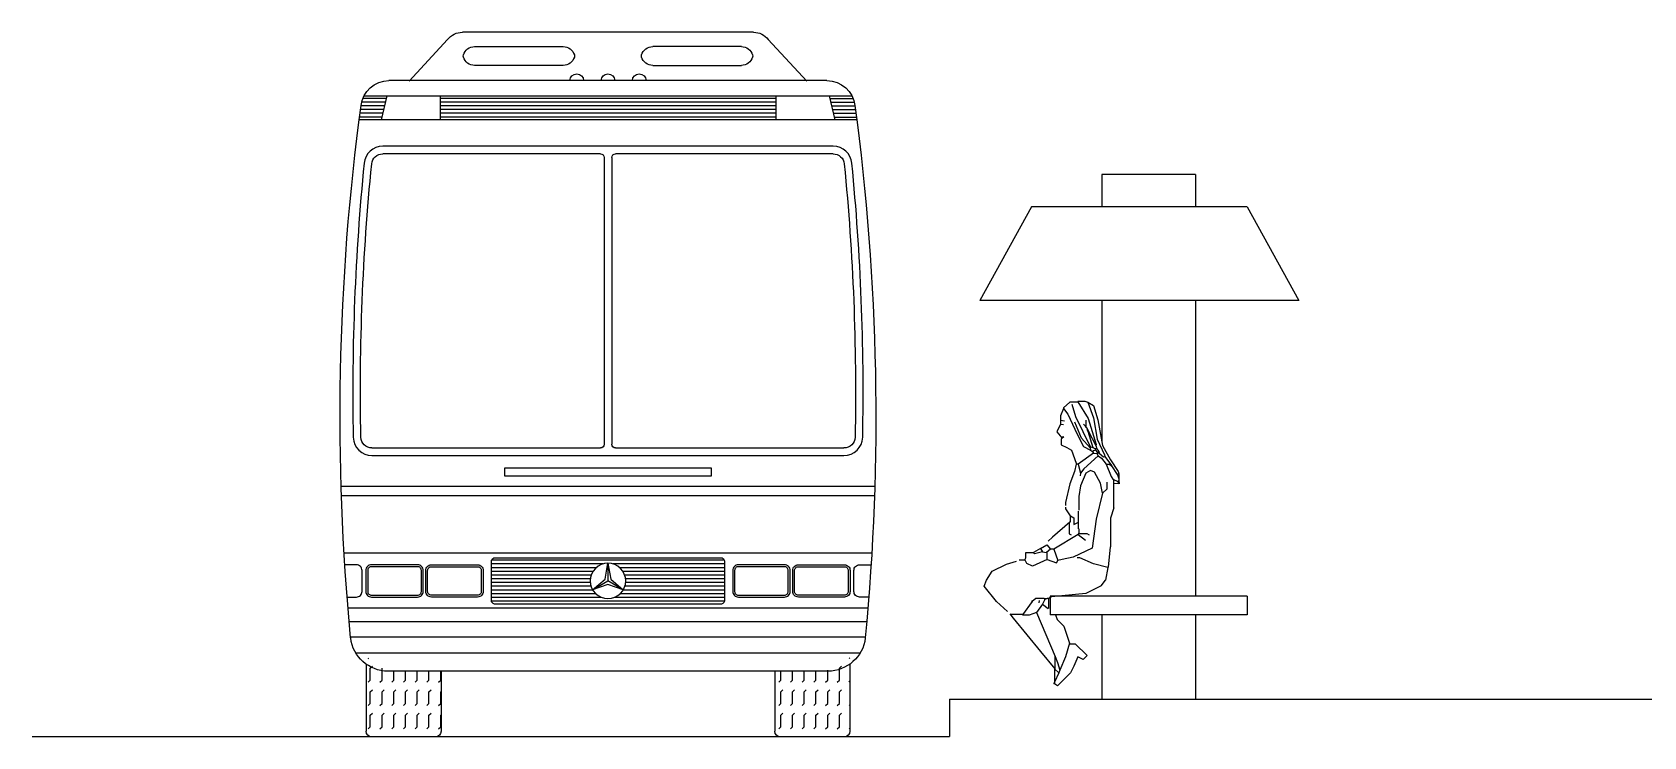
# Model space of a CAD drawing. Header units: metres. Extents: x -28 to 260, y 30 to 125.
# Drawn here: x 181.73 to 190.32, y 112.21 to 115.97 of the extents above; entities that cross this region are included whole.
import ezdxf

# ---------------------------------------------------------------- set-up
doc = ezdxf.new("R2010")
doc.units = ezdxf.units.M
doc.header["$LTSCALE"] = 0.01
doc.header["$MEASUREMENT"] = 0
for name, color, linetype in [('0.18', 1, 'Continuous'), ('AUTOS', 1, 'Continuous'), ('tierra', 9, 'Continuous')]:
    doc.layers.add(name, color=color, linetype=linetype)

# ---------------------------------------------------------------- blocks, each defined once
blk = doc.blocks.new('*X16')
at = {"color": 0}
for p, q in [((-0.3015, -0.011), (-0.3061, -0.0064)), ((-0.25, -0.0625), (-0.261, -0.0515)), ((-0.25, -0.125), (-0.25, -0.0625)), ((-0.1875, -0.125), (-0.1875, -0.0719)), ((-0.125, -0.125), (-0.125, -0.0778)), ((-0.0625, -0.125), (-0.0625, -0.0778)), ((0, -0.125), (0, -0.0778)), ((0.0625, -0.125), (0.0625, -0.0778)), ((-0.3015, -0.136), (-0.3061, -0.1314)), ((-0.239, -0.136), (-0.25, -0.125)), ((-0.1765, -0.136), (-0.1875, -0.125)), ((-0.114, -0.136), (-0.125, -0.125)), ((-0.0515, -0.136), (-0.0625, -0.125)), ((0.011, -0.136), (0, -0.125)), ((0.0735, -0.136), (0.0625, -0.125)), ((-0.3015, -0.261), (-0.3061, -0.2564)), ((-0.25, -0.1875), (-0.261, -0.1765)), ((-0.25, -0.25), (-0.25, -0.1875)), ((-0.239, -0.261), (-0.25, -0.25)), ((-0.1875, -0.1875), (-0.1985, -0.1765)), ((-0.1875, -0.25), (-0.1875, -0.1875)), ((-0.1765, -0.261), (-0.1875, -0.25)), ((-0.125, -0.1875), (-0.136, -0.1765)), ((-0.125, -0.25), (-0.125, -0.1875)), ((-0.114, -0.261), (-0.125, -0.25)), ((-0.0625, -0.1875), (-0.0735, -0.1765)), ((-0.0625, -0.25), (-0.0625, -0.1875)), ((-0.0515, -0.261), (-0.0625, -0.25)), ((0, -0.1875), (-0.011, -0.1765)), ((0, -0.25), (0, -0.1875)), ((0.011, -0.261), (0, -0.25)), ((0.0625, -0.1875), (0.0515, -0.1765)), ((0.0625, -0.25), (0.0625, -0.1875)), ((0.0735, -0.261), (0.0625, -0.25)), ((-0.25, -0.3125), (-0.261, -0.3015)), ((-0.25, -0.375), (-0.25, -0.3125)), ((-0.1875, -0.3125), (-0.1985, -0.3015)), ((-0.1875, -0.375), (-0.1875, -0.3125)), ((-0.125, -0.3125), (-0.136, -0.3015)), ((-0.125, -0.375), (-0.125, -0.3125)), ((-0.0625, -0.3125), (-0.0735, -0.3015)), ((-0.0625, -0.375), (-0.0625, -0.3125)), ((0, -0.3125), (-0.011, -0.3015)), ((0, -0.375), (0, -0.3125)), ((0.0625, -0.3125), (0.0515, -0.3015)), ((0.0625, -0.375), (0.0625, -0.3125)), ((-0.3015, -0.386), (-0.3061, -0.3814)), ((-0.2597, -0.4278), (-0.261, -0.4265)), ((-0.239, -0.386), (-0.25, -0.375)), ((-0.1972, -0.4278), (-0.1985, -0.4265)), ((-0.1765, -0.386), (-0.1875, -0.375)), ((-0.1347, -0.4278), (-0.136, -0.4265)), ((-0.114, -0.386), (-0.125, -0.375)), ((-0.0722, -0.4278), (-0.0735, -0.4265)), ((-0.0515, -0.386), (-0.0625, -0.375)), ((-0.0097, -0.4278), (-0.011, -0.4265)), ((0.011, -0.386), (0, -0.375)), ((0.0528, -0.4278), (0.0515, -0.4265)), ((0.0735, -0.386), (0.0625, -0.375))]:
    blk.add_line(p, q, dxfattribs=at)
blk = doc.blocks.new('*X17')
at = {"color": 0}
for p, q in [((1.875, -0.125), (1.875, -0.0778)), ((1.9375, -0.125), (1.9375, -0.0778)), ((2, -0.125), (2, -0.0778)), ((2.0625, -0.125), (2.0625, -0.0778)), ((2.125, -0.125), (2.125, -0.0769)), ((2.1875, -0.0625), (2.1861, -0.0611)), ((2.1875, -0.125), (2.1875, -0.0625)), ((2.25, -0.0625), (2.239, -0.0515)), ((2.25, -0.125), (2.25, -0.0625)), ((2.261, -0.011), (2.2579, -0.0079)), ((1.886, -0.136), (1.875, -0.125)), ((1.9485, -0.136), (1.9375, -0.125)), ((2.011, -0.136), (2, -0.125)), ((2.0735, -0.136), (2.0625, -0.125)), ((2.136, -0.136), (2.125, -0.125)), ((2.1985, -0.136), (2.1875, -0.125)), ((2.261, -0.136), (2.25, -0.125)), ((1.875, -0.1875), (1.8729, -0.1854)), ((1.875, -0.25), (1.875, -0.1875)), ((1.886, -0.261), (1.875, -0.25)), ((1.9375, -0.1875), (1.9265, -0.1765)), ((1.9375, -0.25), (1.9375, -0.1875)), ((1.9485, -0.261), (1.9375, -0.25)), ((2, -0.1875), (1.989, -0.1765)), ((2, -0.25), (2, -0.1875)), ((2.011, -0.261), (2, -0.25)), ((2.0625, -0.1875), (2.0515, -0.1765)), ((2.0625, -0.25), (2.0625, -0.1875)), ((2.0735, -0.261), (2.0625, -0.25)), ((2.125, -0.1875), (2.114, -0.1765)), ((2.125, -0.25), (2.125, -0.1875)), ((2.136, -0.261), (2.125, -0.25)), ((2.1875, -0.1875), (2.1765, -0.1765)), ((2.1875, -0.25), (2.1875, -0.1875)), ((2.1985, -0.261), (2.1875, -0.25)), ((2.25, -0.1875), (2.239, -0.1765)), ((2.25, -0.25), (2.25, -0.1875)), ((2.261, -0.261), (2.25, -0.25)), ((1.875, -0.3125), (1.8729, -0.3104)), ((1.875, -0.375), (1.875, -0.3125)), ((1.9375, -0.3125), (1.9265, -0.3015)), ((1.9375, -0.375), (1.9375, -0.3125)), ((2, -0.3125), (1.989, -0.3015)), ((2, -0.375), (2, -0.3125)), ((2.0625, -0.3125), (2.0515, -0.3015)), ((2.0625, -0.375), (2.0625, -0.3125)), ((2.125, -0.3125), (2.114, -0.3015)), ((2.125, -0.375), (2.125, -0.3125)), ((2.1875, -0.3125), (2.1765, -0.3015)), ((2.1875, -0.375), (2.1875, -0.3125)), ((2.25, -0.3125), (2.239, -0.3015)), ((2.25, -0.375), (2.25, -0.3125)), ((1.886, -0.386), (1.875, -0.375)), ((1.9278, -0.4278), (1.9265, -0.4265)), ((1.9485, -0.386), (1.9375, -0.375)), ((1.9903, -0.4278), (1.989, -0.4265)), ((2.011, -0.386), (2, -0.375)), ((2.0528, -0.4278), (2.0515, -0.4265)), ((2.0735, -0.386), (2.0625, -0.375)), ((2.1153, -0.4278), (2.114, -0.4265)), ((2.136, -0.386), (2.125, -0.375)), ((2.1778, -0.4278), (2.1765, -0.4265)), ((2.1985, -0.386), (2.1875, -0.375)), ((2.2403, -0.4278), (2.239, -0.4265)), ((2.261, -0.386), (2.25, -0.375))]:
    blk.add_line(p, q, dxfattribs=at)
blk = doc.blocks.new('CAR19')
at = {"layer": 'AUTOS'}
for p, q in [((-1.035, 3.4971), (-0.8295, 3.7191)), ((-0.7507, 3.7576), (0.8007, 3.7576)), ((1.0851, 3.4971), (0.8796, 3.7191)), ((-0.6858, 3.6809), (-0.2138, 3.6809)), ((0.7359, 3.6809), (0.2639, 3.6809)), ((-0.2138, 3.5805), (-0.6858, 3.5805)), ((0.2639, 3.5805), (0.7359, 3.5805)), ((-1.1422, 3.4993), (1.1922, 3.4993)), ((-1.1664, 3.3647), (-1.2914, 3.3647)), ((-1.1617, 3.3845), (-1.288, 3.3845)), ((-1.1571, 3.4044), (-1.2817, 3.4044)), ((1.3251, 3.419), (-1.275, 3.419)), ((-1.1536, 3.419), (-1.1838, 3.2907)), ((-0.8693, 3.419), (-0.8693, 3.2907)), ((-0.8693, 3.4044), (0.9194, 3.4044)), ((-0.8693, 3.3845), (0.9194, 3.3845)), ((-0.8693, 3.3647), (0.9194, 3.3647)), ((0.9194, 3.419), (0.9194, 3.2907)), ((1.2037, 3.419), (1.2339, 3.2907)), ((1.2071, 3.4044), (1.3318, 3.4044)), ((1.2118, 3.3845), (1.338, 3.3845)), ((1.2165, 3.3647), (1.3415, 3.3647)), ((-1.3011, 3.2907), (1.3512, 3.2907)), ((-1.1804, 3.3051), (-1.2993, 3.3051)), ((-1.1758, 3.325), (-1.2967, 3.325)), ((-1.1711, 3.3448), (-1.2941, 3.3448)), ((-0.8693, 3.3448), (0.9194, 3.3448)), ((-0.8693, 3.325), (0.9194, 3.325)), ((-0.8693, 3.3051), (0.9194, 3.3051)), ((1.2212, 3.3448), (1.3442, 3.3448)), ((1.2258, 3.325), (1.3468, 3.325)), ((1.2305, 3.3051), (1.3494, 3.3051)), ((-1.1752, 3.1087), (-0.015, 3.1087)), ((0.065, 3.1087), (1.2253, 3.1087)), ((0.005, 3.0887), (0.005, 1.56)), ((0.045, 3.0887), (0.045, 1.56)), ((-0.015, 1.54), (-1.2326, 1.54)), ((1.2827, 1.54), (0.065, 1.54)), ((-1.3967, 1.3338), (1.4468, 1.3338)), ((-1.3951, 1.2838), (1.4452, 1.2838)), ((-1.381, 0.9782), (1.4311, 0.9782)), ((-0.5981, 0.9213), (-0.0018, 0.9213)), ((-0.5981, 0.9014), (-0.0376, 0.9014)), ((-0.5981, 0.8815), (-0.0546, 0.8815)), ((-0.5981, 0.8617), (-0.0642, 0.8617)), ((-0.5963, 0.9411), (0.6464, 0.9411)), ((0.025, 0.9252), (0.025, 0.8307)), ((0.0519, 0.9213), (0.6482, 0.9213)), ((0.0877, 0.9014), (0.6482, 0.9014)), ((0.1047, 0.8815), (0.6482, 0.8815)), ((0.1143, 0.8617), (0.6482, 0.8617)), ((-0.5981, 0.8418), (-0.0688, 0.8418)), ((-0.5981, 0.8219), (-0.069, 0.8219)), ((-0.5981, 0.8021), (-0.065, 0.8021)), ((-0.5981, 0.7822), (-0.0561, 0.7822)), ((-0.0568, 0.7834), (0.025, 0.8307)), ((0.1069, 0.7834), (0.025, 0.8307)), ((0.1061, 0.7822), (0.6482, 0.7822)), ((0.1151, 0.8021), (0.6482, 0.8021)), ((0.1189, 0.8418), (0.6482, 0.8418)), ((0.1191, 0.8219), (0.6482, 0.8219)), ((-0.5981, 0.7623), (-0.0402, 0.7623)), ((-0.5981, 0.7425), (-0.0088, 0.7425)), ((-0.5971, 0.7226), (0.6472, 0.7226)), ((0.0589, 0.7425), (0.6482, 0.7425)), ((0.0903, 0.7623), (0.6482, 0.7623)), ((-1.3604, 0.6863), (1.4105, 0.6863)), ((-1.3541, 0.6124), (1.4042, 0.6124)), ((-1.3466, 0.5299), (1.3967, 0.5299)), ((-1.3188, 0.446), (1.3689, 0.446)), ((-1.2644, 0.387), (-1.2644, 0.0293)), ((-1.1476, 0.3493), (1.1976, 0.3493)), ((-0.8644, 0.3493), (-0.8644, 0.0293)), ((0.9145, 0.3493), (0.9145, 0.0293)), ((1.3145, 0.387), (1.3145, 0.0293)), ((-1.2344, -0.0007), (-0.8944, -0.0007)), ((0.9445, -0.0007), (1.2845, -0.0007))]:
    blk.add_line(p, q, dxfattribs=at)
for points in [[(1.3248, 3.0585, -0.02959), (1.3826, 1.5967, -0.406473), (1.2827, 1.4993), (-1.2326, 1.4993, -0.406473), (-1.3325, 1.5967, -0.02959), (-1.2748, 3.0585, -0.387559), (-1.1752, 3.1493), (1.2253, 3.1493, -0.387559)], [(-0.5781, 0.9528), (0.6282, 0.9528, -0.414214), (0.6482, 0.9328), (0.6482, 0.729, -0.414214), (0.6282, 0.709), (-0.5781, 0.709, -0.414214), (-0.5981, 0.729), (-0.5981, 0.9328, -0.414214)], [(-1.2355, 0.7447), (-0.9896, 0.7447, 0.414214), (-0.9596, 0.7747), (-0.9596, 0.8867, 0.414214), (-0.9896, 0.9167), (-1.2355, 0.9167, 0.414214), (-1.2655, 0.8867), (-1.2655, 0.7747, 0.414214)], [(-1.2355, 0.7547), (-0.9896, 0.7547, 0.414214), (-0.9696, 0.7747), (-0.9696, 0.8867, 0.414214), (-0.9896, 0.9067), (-1.2355, 0.9067, 0.414214), (-1.2555, 0.8867), (-1.2555, 0.7747, 0.414214)], [(-0.6699, 0.7447), (-0.9159, 0.7447, -0.414214), (-0.9459, 0.7747), (-0.9459, 0.8867, -0.414214), (-0.9159, 0.9167), (-0.6699, 0.9167, -0.414214), (-0.6399, 0.8867), (-0.6399, 0.7747, -0.414214)], [(-0.6699, 0.7547), (-0.9159, 0.7547, -0.414214), (-0.9359, 0.7747), (-0.9359, 0.8867, -0.414214), (-0.9159, 0.9067), (-0.6699, 0.9067, -0.414214), (-0.6499, 0.8867), (-0.6499, 0.7747, -0.414214)], [(0.72, 0.7447), (0.966, 0.7447, 0.414214), (0.996, 0.7747), (0.996, 0.8867, 0.414214), (0.966, 0.9167), (0.72, 0.9167, 0.414214), (0.69, 0.8867), (0.69, 0.7747, 0.414214)], [(0.72, 0.7547), (0.966, 0.7547, 0.414214), (0.986, 0.7747), (0.986, 0.8867, 0.414214), (0.966, 0.9067), (0.72, 0.9067, 0.414214), (0.7, 0.8867), (0.7, 0.7747, 0.414214)], [(1.2856, 0.7447), (1.0397, 0.7447, -0.414214), (1.0097, 0.7747), (1.0097, 0.8867, -0.414214), (1.0397, 0.9167), (1.2856, 0.9167, -0.414214), (1.3156, 0.8867), (1.3156, 0.7747, -0.414214)], [(1.2856, 0.7547), (1.0397, 0.7547, -0.414214), (1.0197, 0.7747), (1.0197, 0.8867, -0.414214), (1.0397, 0.9067), (1.2856, 0.9067, -0.414214), (1.3056, 0.8867), (1.3056, 0.7747, -0.414214)]]:
    blk.add_lwpolyline(points, format="xyb", close=True, dxfattribs=at)
blk.add_lwpolyline([(-0.5272, 1.4316), (0.5773, 1.4316), (0.5773, 1.3909), (-0.5272, 1.3909)], close=True, dxfattribs=at)
for points in [[(-1.3651, 0.7447), (-1.3157, 0.7447, 0.414214), (-1.2857, 0.7747), (-1.2857, 0.8867, 0.414214), (-1.3157, 0.9167), (-1.3772, 0.9167, 0.414214)], [(1.4152, 0.7447), (1.3658, 0.7447, -0.414214), (1.3358, 0.7747), (1.3358, 0.8867, -0.414214), (1.3658, 0.9167), (1.4273, 0.9167, -0.414214)]]:
    blk.add_lwpolyline(points, format="xyb", dxfattribs=at)
blk.add_lwpolyline([(0.025, 0.9252), (0.0093, 0.8398), (-0.0568, 0.7834), (0.025, 0.8125), (0.1069, 0.7834), (0.0408, 0.8398), (0.025, 0.9252)], dxfattribs=at)
blk.add_circle((0.025, 0.8307), 0.0945, dxfattribs=at)
for centre, radius, start, end in [((-0.7507, 3.6576), 0.1, 90, 142.07103), ((0.8007, 3.6576), 0.1, 37.92897, 90), ((-0.7263, 3.6307), 0.02, 163.34179, 196.65821), ((-0.6858, 3.6186), 0.0623, 90, 163.34179), ((-0.6858, 3.6428), 0.0623, 196.65821, 270), ((-0.2138, 3.6186), 0.0623, 16.65821, 90), ((-0.2138, 3.6428), 0.0623, 270, 343.34179), ((-0.1733, 3.6307), 0.02, 343.34179, 16.65821), ((0.2234, 3.6307), 0.02, 163.34179, 196.65821), ((0.2639, 3.6186), 0.0623, 90, 163.34179), ((0.2639, 3.6428), 0.0623, 196.65821, 270), ((0.7359, 3.6186), 0.0623, 16.65821, 90), ((0.7359, 3.6428), 0.0623, 270, 343.34179), ((0.7764, 3.6307), 0.02, 343.34179, 16.65821), ((-0.1414, 3.4993), 0.0364, 0, 180), ((0.025, 3.4993), 0.0364, 0, 180), ((0.1915, 3.4993), 0.0364, 0, 180), ((-1.1422, 3.3493), 0.15, 90, 173.34883), ((1.1922, 3.3493), 0.15, 6.65117, 90), ((11.0555, 1.7064), 12.4578, 172.3414, 185.43321), ((-11.0054, 1.7064), 12.4578, 354.56679, 7.6586), ((-1.1752, 3.0493), 0.0593, 90, 174.7372), ((-0.015, 3.0887), 0.02, 0, 90), ((0.065, 3.0887), 0.02, 90, 180), ((1.2253, 3.0493), 0.0593, 5.2628, 90), ((11.0362, 1.8398), 12.3305, 174.34531, 181.12484), ((-10.9861, 1.8398), 12.3305, 358.87516, 5.65469), ((-1.2326, 1.5993), 0.0593, 181.51841, 270), ((-0.015, 1.56), 0.02, 270, 0), ((0.065, 1.56), 0.02, 180, 270), ((1.2827, 1.5993), 0.0593, 270, 358.48159), ((-1.1476, 0.5493), 0.2, 186.44309, 270), ((1.1976, 0.5493), 0.2, 270, 353.55691), ((-1.2344, 0.0293), 0.03, 180, 270), ((-0.8944, 0.0293), 0.03, 270, 0), ((0.9445, 0.0293), 0.03, 180, 270), ((1.2845, 0.0293), 0.03, 270, 0)]:
    blk.add_arc(centre, radius, start, end, dxfattribs=at)
for name in ['*X16', '*X17']:
    blk.add_blockref(name, (-0.9584, 0.4271), dxfattribs=at)

msp = doc.modelspace()

# ---------------------------------------------------------------- linework, layer by layer
msp.add_line((187.423, 113.0196), (187.4459, 113.0501))
for points in [[(187.2987, 113.9986), (187.2556, 113.9986), (187.2227, 113.9682), (187.2227, 113.9657)], [(187.3672, 113.7602), (187.2886, 113.92), (187.2683, 113.986)], [(187.2987, 114.0037), (187.3368, 114.0037), (187.352, 113.9986)], [(187.2987, 114.0012), (187.3545, 113.9124), (187.3977, 113.7729), (187.3951, 113.7678)], [(187.352, 113.9986), (187.3824, 113.9809), (187.4053, 113.9048), (187.4306, 113.7678), (187.4738, 113.6917), (187.5143, 113.6283), (187.5169, 113.6157)], [(187.352, 113.9986), (187.3824, 113.9149), (187.4027, 113.8008), (187.4408, 113.7171), (187.4433, 113.7095)], [(187.2227, 113.9657), (187.2074, 113.9251), (187.2074, 113.9023)], [(187.2074, 113.9023), (187.2277, 113.8997)], [(187.2074, 113.9023), (187.2074, 113.882)], [(187.2227, 113.9657), (187.2455, 113.9352), (187.2962, 113.8287), (187.3292, 113.7628), (187.3672, 113.7425)], [(187.3647, 113.7551), (187.319, 113.8059), (187.2835, 113.8921)], [(187.3431, 113.8617), (187.3431, 113.9023)], [(187.2074, 113.882), (187.1871, 113.8414), (187.2049, 113.8186), (187.21, 113.8135)], [(187.2074, 113.882), (187.2227, 113.8794)], [(187.21, 113.8135), (187.2125, 113.8034)], [(187.21, 113.8135), (187.2252, 113.8135), (187.2125, 113.8034)], [(187.3469, 113.8617), (187.3292, 113.882)], [(187.3469, 113.8617), (187.352, 113.8515)], [(187.3469, 113.8617), (187.3469, 113.8591)], [(187.3469, 113.8591), (187.3495, 113.849)], [(187.352, 113.8515), (187.3495, 113.849)], [(187.3495, 113.849), (187.352, 113.8439)], [(187.352, 113.8515), (187.3545, 113.8465)], [(187.3545, 113.8465), (187.352, 113.8439)], [(187.352, 113.8439), (187.3799, 113.7577)], [(187.3545, 113.8465), (187.3951, 113.7678)], [(187.21, 113.8034), (187.21, 113.7704), (187.2404, 113.7577), (187.2658, 113.7425), (187.2911, 113.674), (187.2911, 113.6689)], [(187.3824, 113.7273), (187.3013, 113.6689)], [(187.3672, 113.7602), (187.3647, 113.7551)], [(187.3647, 113.7551), (187.3672, 113.7425)], [(187.3672, 113.7602), (187.3799, 113.7577)], [(187.3672, 113.7425), (187.3774, 113.7349)], [(187.3926, 113.7425), (187.3824, 113.7399), (187.3774, 113.7349)], [(187.3774, 113.7349), (187.3824, 113.7273)], [(187.3799, 113.7577), (187.3926, 113.7501)], [(187.3824, 113.7273), (187.4002, 113.7247)], [(187.4002, 113.7501), (187.3926, 113.7501)], [(187.3926, 113.7501), (187.3926, 113.7425)], [(187.3926, 113.7425), (187.4027, 113.7323)], [(187.3951, 113.7678), (187.4002, 113.7501)], [(187.4002, 113.7501), (187.4103, 113.7349)], [(187.4027, 113.7273), (187.4002, 113.7247)], [(187.4002, 113.7247), (187.4078, 113.712)], [(187.4103, 113.7349), (187.4027, 113.7323)], [(187.4027, 113.7323), (187.4027, 113.7273)], [(187.4129, 113.7273), (187.4027, 113.7273)], [(187.4103, 113.7349), (187.4129, 113.7273)], [(187.4129, 113.7273), (187.4357, 113.707), (187.4433, 113.7095)], [(187.2911, 113.6689), (187.281, 113.6283), (187.2556, 113.5624), (187.2328, 113.4635), (187.2328, 113.4483)], [(187.3013, 113.6689), (187.2911, 113.6689)], [(187.3013, 113.6689), (187.314, 113.6207)], [(187.4306, 113.5142), (187.4205, 113.5675), (187.3875, 113.6258), (187.3672, 113.6334), (187.3419, 113.6207), (187.314, 113.5523), (187.3051, 113.4964), (187.3051, 113.4229)], [(187.4078, 113.712), (187.3317, 113.6436), (187.314, 113.6207)], [(187.4078, 113.712), (187.4256, 113.6994), (187.4509, 113.6689)], [(187.4433, 113.7095), (187.4788, 113.6613), (187.4788, 113.6588)], [(187.4509, 113.6689), (187.4687, 113.6689), (187.4788, 113.6588)], [(187.4509, 113.6689), (187.4763, 113.603), (187.4864, 113.5877)], [(187.4788, 113.6588), (187.5093, 113.6131)], [(187.314, 113.6207), (187.3114, 113.6055)], [(187.4306, 113.5142), (187.4547, 113.537), (187.4547, 113.5725)], [(187.4864, 113.5877), (187.5118, 113.5751)], [(187.489, 113.5877), (187.489, 113.5624)], [(187.489, 113.5624), (187.489, 113.4686)], [(187.5143, 113.5649), (187.4915, 113.5624)], [(187.5169, 113.6157), (187.5093, 113.6131)], [(187.5093, 113.6131), (187.5118, 113.6055)], [(187.5169, 113.608), (187.5118, 113.6055)], [(187.5118, 113.6055), (187.5169, 113.5903)], [(187.5169, 113.5801), (187.5118, 113.5751)], [(187.5118, 113.5751), (187.5143, 113.5649)], [(187.5169, 113.5801), (187.5194, 113.5624), (187.5143, 113.5649)], [(187.5169, 113.6157), (187.5169, 113.608)], [(187.5169, 113.608), (187.5169, 113.5903)], [(187.5169, 113.5903), (187.5169, 113.5801)], [(187.4306, 113.5142), (187.3977, 113.3747), (187.3748, 113.22), (187.2734, 113.1718), (187.215, 113.1591), (187.1922, 113.154)], [(187.489, 113.4686), (187.489, 113.4356)], [(187.2607, 113.3925), (187.2353, 113.4305), (187.2353, 113.4381)], [(187.2582, 113.3925), (187.2582, 113.3595)], [(187.2607, 113.3925), (187.2772, 113.3823), (187.2772, 113.3468), (187.2987, 113.3569)], [(187.3026, 113.3569), (187.3026, 113.4178)], [(187.4915, 113.4356), (187.4738, 113.3798), (187.4738, 113.2276)], [(187.2556, 113.3595), (187.1643, 113.2783), (187.1415, 113.258)], [(187.3013, 113.2935), (187.1719, 113.2149)], [(187.2531, 113.3595), (187.2531, 113.2961), (187.2632, 113.291)], [(187.3013, 113.3569), (187.3013, 113.324)], [(187.3038, 113.3012), (187.3013, 113.2935)], [(187.3013, 113.2935), (187.3393, 113.2631)], [(187.3038, 113.324), (187.3038, 113.3012)], [(187.3038, 113.2986), (187.3469, 113.2986), (187.3596, 113.291)], [(187.1009, 113.2175), (187.0629, 113.1972), (187.0629, 113.1946)], [(187.1009, 113.2175), (187.1339, 113.2377), (187.1542, 113.2149)], [(187.1009, 113.2175), (187.1111, 113.1997)], [(187.1542, 113.2149), (187.1314, 113.1972)], [(187.1719, 113.2149), (187.1542, 113.2149)], [(187.1719, 113.2149), (187.1922, 113.154)], [(187.4712, 113.2276), (187.4611, 113.1185), (187.4585, 113.116)], [(186.9234, 112.8827), (186.865, 112.9359), (186.7991, 113.0171), (186.8118, 113.0501), (186.8422, 113.0982), (186.9183, 113.1338), (186.9716, 113.1515)], [(187.0172, 113.1553), (186.9868, 113.1553)], [(187.0629, 113.1946), (187.021, 113.1946), (187.021, 113.1667), (187.0172, 113.1591)], [(187.1364, 113.1591), (187.0578, 113.1236), (187.0274, 113.1388), (187.0172, 113.1591)], [(187.1111, 113.1997), (187.0679, 113.1895), (187.0629, 113.1946)], [(187.1111, 113.1997), (187.1314, 113.1972)], [(187.1339, 113.1972), (187.1339, 113.1591)], [(187.1364, 113.1591), (187.1846, 113.1414), (187.1922, 113.154)], [(187.4585, 113.116), (187.3824, 113.1363), (187.3089, 113.1692), (187.2962, 113.1692)], [(187.4585, 113.116), (187.4459, 113.0501)], [(187.1187, 112.9511), (187.0756, 112.9511), (187.0553, 112.9359)], [(187.1237, 112.9461), (187.1111, 112.9207)], [(187.1187, 112.9537), (187.1364, 112.9511)], [(187.1187, 112.9537), (187.1237, 112.9461)], [(187.1364, 112.9511), (187.1237, 112.9461)], [(187.144, 112.9511), (187.1364, 112.9511)], [(187.1428, 112.9511), (187.1428, 112.8979)], [(187.423, 113.0196), (187.3419, 112.979), (187.1592, 112.9613), (187.144, 112.9511)], [(186.9361, 112.87), (186.9538, 112.8471), (187.0994, 112.6684), (187.1768, 112.5771)], [(186.9411, 112.8687), (187.0045, 112.8687)], [(187.0553, 112.9359), (187.0045, 112.8649)], [(187.0781, 112.8776), (187.04, 112.8624), (187.0045, 112.8624)], [(187.0553, 112.9359), (187.0527, 112.9385)], [(187.1111, 112.9207), (187.0781, 112.8776)], [(187.0781, 112.8776), (187.1781, 112.643)], [(187.0933, 112.941), (187.0908, 112.9283)], [(187.1111, 112.9207), (187.1415, 112.8979)], [(187.1802, 112.8639), (187.1897, 112.8395), (187.2252, 112.804), (187.2542, 112.714)], [(187.2542, 112.7102), (187.2846, 112.7102), (187.348, 112.6481), (187.3277, 112.6253), (187.2998, 112.6405), (187.277, 112.5898), (187.2592, 112.5542), (187.1908, 112.4858), (187.1755, 112.4959)], [(187.2542, 112.714), (187.2339, 112.6405), (187.2034, 112.5695)], [(187.1768, 112.643), (187.1768, 112.5771)], [(187.1781, 112.643), (187.1908, 112.6101), (187.2034, 112.5695)], [(187.1743, 112.5771), (187.1743, 112.5086), (187.1755, 112.5061)], [(187.1755, 112.5771), (187.1984, 112.5542)], [(187.1984, 112.5542), (187.1755, 112.5061)], [(187.2034, 112.5695), (187.1984, 112.5542)], [(187.173, 112.5061), (187.1705, 112.4959)], [(187.1755, 112.4959), (187.1705, 112.4959)], [(187.1755, 112.5061), (187.173, 112.5061)], [(187.1755, 112.5061), (187.1755, 112.4959)]]:
    msp.add_lwpolyline(points)
at = {"layer": '0.18'}
for p, q in [((187.427, 115.2139), (187.427, 115.0412)), ((187.927, 115.2139), (187.427, 115.2139)), ((187.927, 115.2139), (187.927, 115.0412)), ((187.052, 115.0412), (186.777, 114.5412)), ((188.202, 115.0412), (187.052, 115.0412)), ((188.202, 115.0412), (188.477, 114.5412)), ((188.477, 114.5412), (186.777, 114.5412)), ((187.427, 114.5412), (187.427, 113.7874)), ((187.927, 114.5412), (187.927, 112.9639)), ((188.202, 112.9639), (187.152, 112.9639)), ((187.152, 112.9639), (187.152, 112.8639)), ((188.202, 112.9639), (188.202, 112.8639)), ((188.202, 112.8639), (187.152, 112.8639)), ((187.427, 112.8639), (187.427, 112.4139)), ((187.927, 112.8639), (187.927, 112.4139))]:
    msp.add_line(p, q, dxfattribs=at)
at = {"layer": 'tierra'}
for p, q in [((186.6144, 112.4139), (186.6144, 112.2152)), ((186.6144, 112.4139), (196.1161, 112.4139)), ((181.7263, 112.2152), (186.6144, 112.2152))]:
    msp.add_line(p, q, dxfattribs=at)

# ---------------------------------------------------------------- block references
at = {"layer": '0.18', "xscale": -1}
msp.add_blockref('CAR19', (184.8199, 112.2145), dxfattribs=at)

doc.saveas('drawing.dxf')
